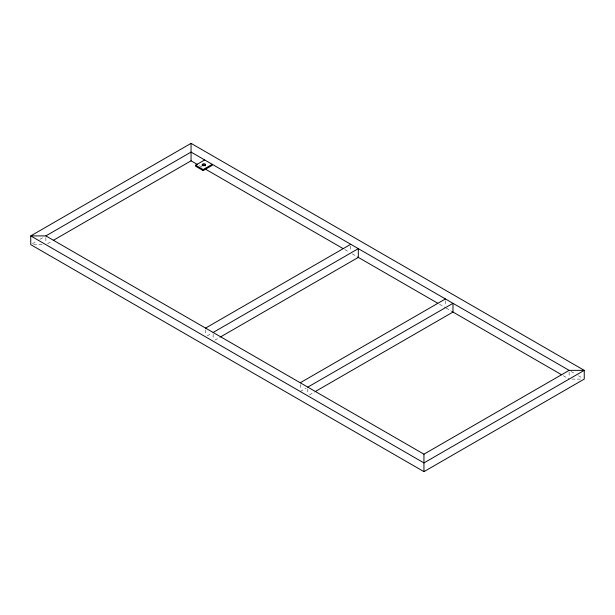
<?xml version="1.0" encoding="UTF-8"?>
<svg xmlns="http://www.w3.org/2000/svg" width="615" height="615" viewBox="0 0 615 615"><rect width="100%" height="100%" fill="white"/><g stroke="black" fill="none" stroke-linecap="round" stroke-linejoin="round"><path stroke-width="0.46" stroke-dasharray="3.08 2.31" d="M32.41 243.678L36.562 241.28M39.883 239.358L44.042 236.96M47.532 243.678L51.683 241.28M207.232 335.882L211.375 333.484M214.789 340.241L219.77 337.374M300.243 391.494L306.047 388.142M309.46 394.899L314.442 392.024M33.587 244.639L43.035 244.639M571.965 379.094L581.413 379.094M570.951 371.414L575.11 373.82M578.431 375.734L582.59 378.133M199.36 165.612L202.689 167.534M344.777 249.567L348.928 251.966M352.257 253.887L357.553 256.947M439.502 304.256L445.322 307.615M446.152 308.092L451.471 311.167M563.309 375.734L569.129 379.094M569.129 372.113L569.129 377.349M445.421 300.689L445.421 305.932M350.75 246.031L350.75 251.274M307.8 388.872L307.8 394.115M300.243 384.506L300.243 389.749M213.136 334.214L213.136 339.457M205.571 329.855L205.571 335.09M45.871 237.651L45.871 242.887"/><path stroke-width="0.92" d="M191.05 143.357L30.75 235.906L30.75 244.639L423.95 471.644L584.25 379.094L584.25 370.361L191.05 143.357L191.05 160.815L53.336 240.327M45.871 235.906L191.05 152.082L569.129 370.361L584.25 370.361L423.95 462.918L30.75 235.906L45.871 235.906L423.95 454.185L569.129 370.361M195.593 165.181L203.15 169.548L212.229 164.313L212.229 165.358L203.15 170.593L195.593 166.227L195.593 165.181L204.664 159.946M205.571 328.103L350.75 244.286M213.136 332.469L358.314 248.652L358.314 257.385L220.601 336.889M300.243 382.761L445.421 298.944M307.8 387.127L452.986 303.31L452.986 312.043L315.272 391.547M191.05 160.815L197.699 164.651M205.179 168.971L343.116 248.606M358.068 257.247L437.842 303.295M451.964 311.451L561.649 374.781M423.95 454.185L423.95 471.644M203.15 169.548L203.15 170.593M202.197 165.796A1.714 0.984 0 0 1 203.911 164.805A1.714 0.984 0 0 1 205.618 165.796M203.05 165.604A1.714 0.984 0 0 0 205.618 164.743A1.714 0.984 0 0 0 203.05 163.89A1.714 0.984 0 0 0 203.05 165.604"/></g></svg>
